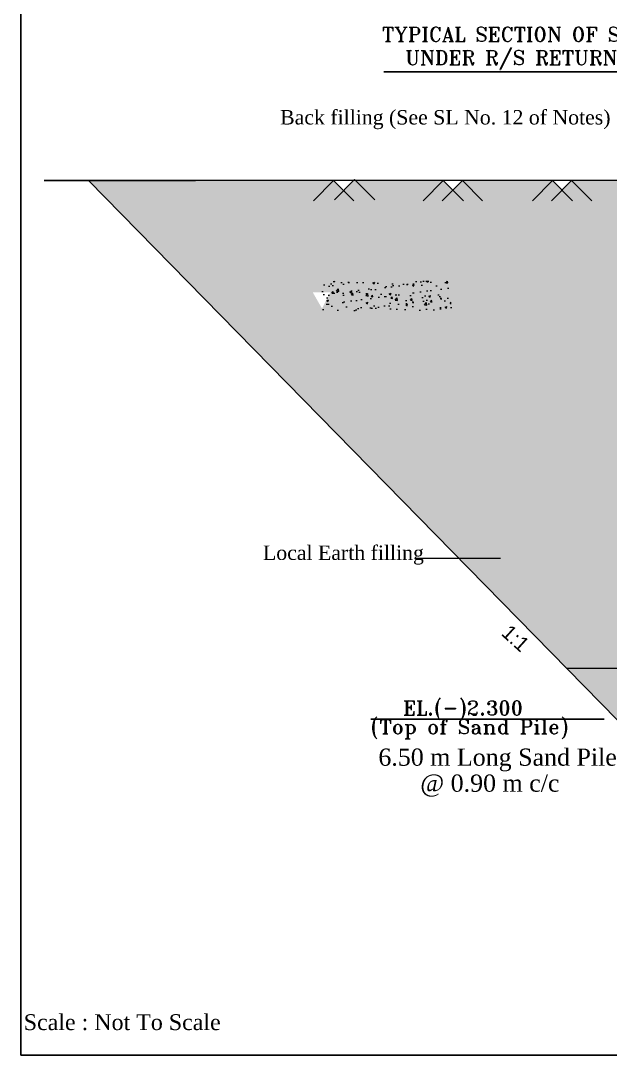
# Model space of a CAD drawing. Extents: x -1206532 to 786809, y -4288605 to 172932.
# Drawn here: x 417919 to 435086, y -4277260 to -4247131 of the extents above; entities that cross this region are included whole.
import ezdxf

# ---------------------------------------------------------------- set-up
doc = ezdxf.new("R2010")
doc.units = 0
doc.header["$LTSCALE"] = 300
doc.header["$MEASUREMENT"] = 0
doc.layers.get('0').update_dxf_attribs({"linetype": 'CONTINUOUS'})
doc.layers.add('LINE', color=7, linetype='CONTINUOUS')
doc.layers.add('Other line', color=7, linetype='CONTINUOUS', lineweight=15)
doc.styles.add('BIG', font='ROMANT.SHX')
doc.dimstyles.new('3', dxfattribs={"dimtxt": 225, "dimasz": 350, "dimexe": 100, "dimexo": 25, "dimgap": 9, "dimtad": 0, "dimdec": 0, "dimzin": 0, "dimdsep": 46, "dimtxsty": 'Standard', "dimcen": 0, "dimclrd": 5, "dimclre": 6, "dimclrt": 1, "dimadec": 0, "dimazin": 0, "dimtfac": 1, "dimtdec": 0, "dimtofl": 0, "dimtmove": 2, "dimatfit": 3, "dimfxl": 1, "dimtolj": 1, "dimtzin": 0, "dimarcsym": 0})
pattern_1 = [(50, (0, 0), (573.808146, -50.20171), [60, -660]), (355, (0, 0), (-111.00107, 601.75371), [48, -528]), (100.4514, (47.8, -4.2), (462.807505, 551.551634), [50.99215, -560.91369]), (46.1842, (0, 160), (853.79284, -132.41521), [90, -990]), (96.6356, (71.15, 149), (747.73016, 779.2943), [76.48823, -841.3704]), (351.1842, (0, 160), (747.72956, 779.29488), [72, -792]), (21, (80, 120), (477.52564, -322.09511), [60, -660]), (326, (80, 120), (194.652266, 580.12004), [48, -528]), (71.4514, (119.8, 93.16), (672.1781, 258.0244), [50.99215, -560.91369]), (37.5, (0, 0), (9.727884, 266.315083), [0, -521.6, 0, -536, 0, -530]), (7.5, (0, 0), (210.45563, 315.52937), [0, -305.6, 0, -509.6, 0, -202]), (327.5, (-178.4, 0), (427.057949, -18.043897), [0, -200, 0, -624, 0, -828]), (317.5, (-258.4, 0), (466.548935, 80.083986), [0, -260, 0, -414.4, 0, -588])]

msp = doc.modelspace()

# ---------------------------------------------------------------- hatches: boundary and pattern name
at = {"layer": 'LINE'}
h = msp.add_hatch(dxfattribs=at)
h.set_pattern_fill('AR-CONC', color=256, scale=80, style=0)
h.set_pattern_definition(pattern_1)
h.paths.add_polyline_path([(461748.871, -4255512.578), (465402.151, -4251784.475), (462237.823, -4251784.475), (457561.82, -4251784.475), (457283.32, -4252066.11), (457004.82, -4251784.475), (454094.82, -4251784.475), (453816.32, -4252066.11), (453537.82, -4251784.475), (450469.82, -4251784.475), (450191.32, -4252066.11), (449912.82, -4251784.475), (449150.31, -4251784.475), (449150.31, -4255512.578)])
h.paths.add_polyline_path([(436448.813, -4255512.578), (436448.813, -4251784.475), (433959.82, -4251784.475), (433681.32, -4252066.11), (433402.82, -4251784.475), (430777.82, -4251784.475), (430499.32, -4252066.11), (430220.82, -4251784.475), (427614.143, -4251784.475), (427320.981, -4252080.937), (427027.82, -4251784.475), (423008.82, -4251784.475), (419893.049, -4251784.475), (423546.33, -4255512.578), (426692.82, -4255512.578), (426422.82, -4255042.578), (426932.82, -4255042.578), (426692.82, -4255512.578)])
h.paths.add_polyline_path([(426892.267, -4254718.624), (430267.064, -4254718.624), (430267.064, -4255573.73), (426892.267, -4255573.73)], flags=9)
h = msp.add_hatch(dxfattribs=at)
h.set_pattern_fill('AR-CONC', color=256, scale=80, style=0)
h.set_pattern_definition(pattern_1)
h.paths.add_polyline_path([(426696, -4254714), (426696, -4255570), (430451, -4255570), (430451, -4254714)])
h = msp.add_hatch(dxfattribs=at)
h.set_pattern_fill('AR-CONC', color=256, scale=80, style=0)
h.set_pattern_definition([(50, (-44303.2, -1327350.07), (573.808146, -50.20171), [60, -660]), (355, (-44303.2, -1327350.1), (-111.00107, 601.75371), [48, -528]), (100.4514, (-44255.36, -1327354.26), (462.80751, 551.55163), [50.99215, -560.91369]), (46.1842, (-44303.2, -1327190.1), (853.79284, -132.41521), [90, -990]), (96.6356, (-44232, -1327201.1), (747.73016, 779.2943), [76.48823, -841.3704]), (351.1842, (-44303.2, -1327190.1), (747.72956, 779.29488), [72, -792]), (21, (-44223.2, -1327230.07), (477.52564, -322.09511), [60, -660]), (326, (-44223.2, -1327230.1), (194.65227, 580.12004), [48, -528]), (71.4514, (-44183.4, -1327256.9), (672.1781, 258.0244), [50.99215, -560.91369]), (37.5, (-44303.18, -1327350.07), (9.727884, 266.315083), [0, -521.6, 0, -536, 0, -530]), (7.5, (-44303.18, -1327350.07), (210.45563, 315.52937), [0, -305.6, 0, -509.6, 0, -202]), (327.5, (-44481.58, -1327350.07), (427.057949, -18.043897), [0, -200, 0, -624, 0, -828]), (317.5, (-44561.58, -1327350.07), (466.548935, 80.083986), [0, -260, 0, -414.4, 0, -588])])
h.paths.add_polyline_path([(433820.307, -4265996.975), (436448.813, -4265996.975), (436448.813, -4255512.578), (423546.33, -4255512.578)])
h = msp.add_hatch(dxfattribs=at)
h.set_pattern_fill('AR-SAND', color=256, scale=140, style=0)
h.set_pattern_definition([(37.5, (-145127.12, 0), (-8.81907, 269.755328), [0, -212.8, 0, -238, 0, -227.5]), (7.5, (-145127.12, 0), (247.76874, 395.10045), [0, -114.8, 0, -191.8, 0, -73.5]), (327.5, (-145299.32, 0), (435.979861, 0.792267), [0, -70, 0, -252, 0, -329]), (317.5, (-145299.32, 0), (420.857725, 122.87458), [0, -35, 0, -165.2, 0, -189])])
h.paths.add_polyline_path([(438299.562, -4265996.975), (437710.15, -4265996.975), (437260.394, -4266751.221), (437555.457, -4266751.221), (437555.457, -4267475.255), (448075.129, -4267475.255), (448075.129, -4266811.981), (447780.065, -4266811.981), (448266.052, -4265996.975), (447934.857, -4265996.975)])
h.paths.add_polyline_path([(433820.307, -4265996.975), (435268.918, -4267475.255), (437409.246, -4267475.255), (437409.246, -4266829.508), (437114.182, -4266829.508), (437600.169, -4266014.502), (437268.974, -4266014.502), (437268.974, -4265996.975)])
h.paths.add_polyline_path([(437409.246, -4267475.255), (436915.365, -4267475.255), (436915.365, -4268195.255), (437095.92, -4268195.255), (437409.246, -4268195.255)])
h.paths.add_polyline_path([(436359.073, -4267475.255), (435268.918, -4267475.255), (435974.468, -4268195.255), (436359.073, -4268195.255)])
h.paths.add_polyline_path([(437555.457, -4268195.255), (438383.632, -4268195.255), (438383.632, -4267475.255), (437555.457, -4267475.255)])
h.paths.add_polyline_path([(438939.924, -4267475.255), (438939.924, -4268195.255), (440372.717, -4268195.255), (440372.717, -4267475.255)])
h.paths.add_polyline_path([(440929.009, -4267475.255), (440929.009, -4268195.255), (442276.484, -4268195.255), (442276.484, -4267475.255)])
h.paths.add_polyline_path([(442832.776, -4267475.255), (442832.776, -4268195.255), (444367.948, -4268195.255), (444367.948, -4267475.255)])
h.paths.add_polyline_path([(446398.721, -4268195.255), (446398.721, -4267475.255), (444924.24, -4267475.255), (444924.24, -4268195.255)])
h.paths.add_polyline_path([(448075.129, -4268195.255), (448075.129, -4267475.255), (446955.013, -4267475.255), (446955.013, -4268195.255)])
h.paths.add_polyline_path([(448365.582, -4265996.975), (447926.276, -4266733.694), (448221.34, -4266733.694), (448221.34, -4267475.255), (450026.282, -4267475.255), (451474.894, -4265996.975)])
h.paths.add_polyline_path([(450026.282, -4267475.255), (448221.34, -4267475.255), (448221.34, -4268195.255), (449320.733, -4268195.255)])
h.paths.add_polyline_path([(445270.583, -4267080.192), (448082.093, -4267080.192), (448082.093, -4266574.752), (445270.583, -4266574.752)], flags=24)
h.paths.add_polyline_path([(444833.733, -4266630.367), (449019.408, -4266630.367), (449019.408, -4266298.672), (444833.733, -4266298.672)], flags=9)

# ---------------------------------------------------------------- linework, layer by layer
at = {"linetype": 'ByBlock', "lineweight": 30}
msp.add_lwpolyline([(417918.972, -4277260.338), (417918.972, -4218757.224), (500650.648, -4218757.224), (500650.648, -4277260.338), (417918.972, -4277260.338)], close=True, dxfattribs=at)
at = {"layer": 'LINE'}
for p, q in [((435974.468, -4268195.255), (419893.049, -4251784.475)), ((438299.562, -4251784.475), (423008.82, -4251784.475)), ((427027.82, -4251784.475), (426441.82, -4252377.072)), ((427027.82, -4251784.475), (427613.82, -4252377.072)), ((427642.82, -4251755.475), (427056.82, -4252348.072)), ((427642.82, -4251755.475), (428228.82, -4252348.072)), ((430220.82, -4251784.475), (429634.82, -4252377.072)), ((430777.82, -4251784.475), (430191.82, -4252377.072)), ((430220.82, -4251784.475), (430806.82, -4252377.072)), ((430777.82, -4251784.475), (431363.82, -4252377.072)), ((433402.82, -4251784.475), (432816.82, -4252377.072)), ((433959.82, -4251784.475), (433373.82, -4252377.072)), ((433402.82, -4251784.475), (433988.82, -4252377.072)), ((433959.82, -4251784.475), (434545.82, -4252377.072)), ((437268.974, -4265996.975), (433820.307, -4265996.975))]:
    msp.add_line(p, q, dxfattribs=at)
at = {"layer": 'LINE', "lineweight": 30}
msp.add_line((428110.676, -4267475.255), (434906.848, -4267475.255), dxfattribs=at)
at = {"layer": 'LINE', "const_width": 54}
msp.add_lwpolyline([(439702.175, -4248621.834), (428487.764, -4248621.834)], dxfattribs=at)
at = {"layer": 'Other line', "color": 0, "lineweight": 30}
msp.add_line((423008.82, -4251784.475), (418598.426, -4251784.475), dxfattribs=at)

# ---------------------------------------------------------------- texts
at = {"layer": 'LINE', "style": 'BIG'}
for s, p in [('TYPICAL SECTION OF SAND FILL ', (428434.575, -4247740.537)), ('UNDER R/S RETURN WALL', (429114.769, -4248417.101))]:
    msp.add_text(s, height=420, dxfattribs=at).set_placement(p)
at = {"layer": 'LINE'}
msp.add_text('1:1', height=432, rotation=317.73178, dxfattribs=at).set_placement((431885.43, -4265004.094))
at = {"layer": 'LINE', "lineweight": 30, "style": 'BIG'}
for s, p in [('EL.(-)2.300', (429052.5, -4267354.232)), ('(Top of Sand Pile)', (428107.3, -4267903.232))]:
    msp.add_text(s, height=420, dxfattribs=at).set_placement(p)
at = {"layer": 'LINE', "attachment_point": 8, "style": 'BIG'}
for s, insert, char_height, width in [('{\\fTimes New Roman|b0|i0|c0|p18;Back filling (See SL No. 12 of Notes)}', (430282.506, -4250292.321), 420, 33750.0372), ('{\\fTimes New Roman|b0|i0|c0|p18;Scale : Not To Scale}', (420875.016, -4276535.896), 462, 28519.6247)]:
    msp.add_mtext(s, dxfattribs=dict(at, insert=insert, char_height=char_height, width=width))
at = {"layer": 'LINE', "lineweight": 30, "width": 33750.0372, "attachment_point": 8, "style": 'BIG'}
for s, insert, char_height in [('{\\fTimes New Roman|b0|i0|c0|p18;Local Earth filling }', (427316.263, -4262972.958), 420), ('{\\fTimes New Roman|b0|i0|c0|p18;6.50 m Long Sand Pile}', (431804.808, -4268992.418), 500), ('{\\fTimes New Roman|b0|i0|c0|p18;@ 0.90 m c/c}', (431579.579, -4269729.733), 500)]:
    msp.add_mtext(s, dxfattribs=dict(at, insert=insert, char_height=char_height))

# ---------------------------------------------------------------- leaders
at = {"layer": 'LINE', "ltscale": 3}
msp.add_leader([(431885.926, -4262795.576), (429410.523, -4262795.576)], dimstyle='3', override={"dimtxt": 300, "dimasz": 500, "dimclrd": 0, "dimclre": 0, "dimclrt": 0}, dxfattribs=at)

doc.saveas('drawing.dxf')
